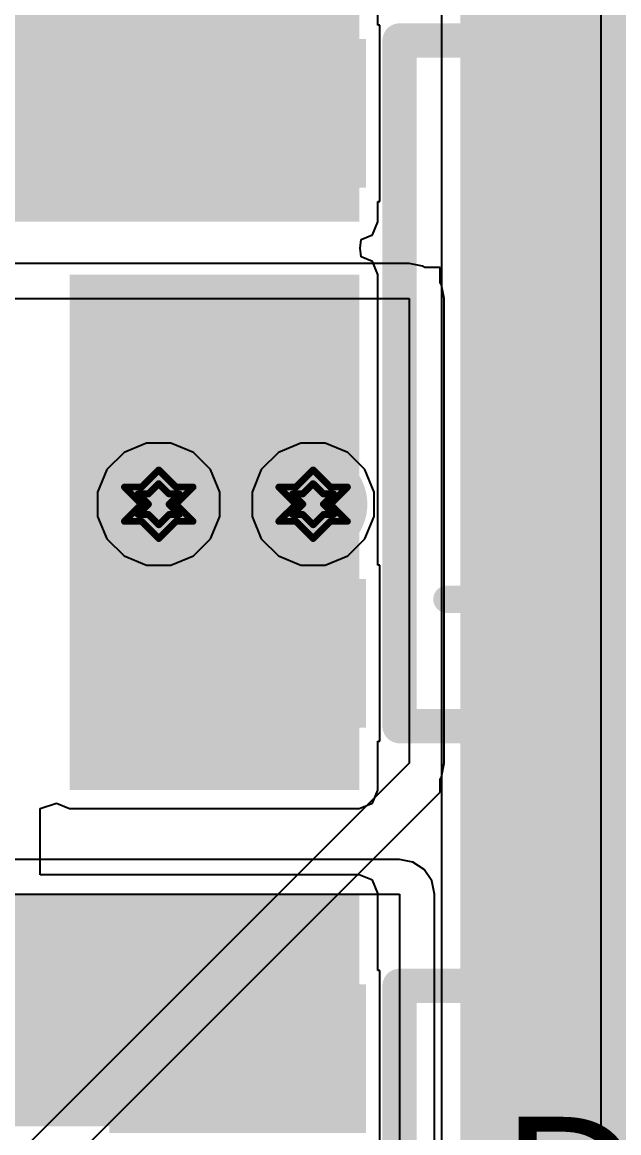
# Model space of a CAD drawing. Header units: inches. Extents: x -2.7 to 10.9, y -2.9 to 7.4.
# Drawn here: x 0.1852 to 0.3591, y -1.0023 to -0.6784 of the extents above; entities that cross this region are included whole.
import ezdxf

# ---------------------------------------------------------------- set-up
doc = ezdxf.new("R2010")
doc.units = ezdxf.units.IN
doc.header["$MEASUREMENT"] = 0
for name, color, linetype in [('Board Outline', 216, 'Continuous'), ('Bottom Layer', 5, 'Continuous'), ('Bottom Overlay', 54, 'Continuous'), ('Bottom Paste', 16, 'Continuous'), ('Bottom Solder', 6, 'Continuous'), ('Drill Drawing', 1, 'Continuous'), ('Layer 2', 16, 'Continuous'), ('Layer 3', 76, 'Continuous'), ('Top Layer', 1, 'Continuous'), ('Top Overlay', 2, 'Continuous'), ('Top Solder', 216, 'Continuous'), ('Via Holes', 16, 'Continuous')]:
    doc.layers.add(name, color=color, linetype=linetype)
doc.styles.add('Arial', font='', dxfattribs={"height": 0.2})
doc.styles.get('Arial').set_extended_font_data('Arial')

# ---------------------------------------------------------------- blocks, each defined once
blk = doc.blocks.new('TB8S_B_33')
at = {"layer": 'Bottom Layer'}
for points in [[(-0.076772, 0.098425), (-0.076772, 0.059055), (-0.147638, 0.059055), (-0.147638, 0.098425)], [(0.147638, 0.098425), (0.147638, 0.059055), (0.076772, 0.059055), (0.076772, 0.098425)], [(-0.076772, -0.059055), (-0.076772, -0.098425), (-0.147638, -0.098425), (-0.147638, -0.059055)], [(0.147638, -0.059055), (0.147638, -0.098425), (0.076772, -0.098425), (0.076772, -0.059055)]]:
    blk.add_hatch(color=5, dxfattribs=at).paths.add_polyline_path(points)
at = {"layer": 'Bottom Paste'}
for points in [[(-0.076772, 0.098425), (-0.076772, 0.059055), (-0.147638, 0.059055), (-0.147638, 0.098425)], [(0.147638, 0.098425), (0.147638, 0.059055), (0.076772, 0.059055), (0.076772, 0.098425)], [(-0.076772, -0.059055), (-0.076772, -0.098425), (-0.147638, -0.098425), (-0.147638, -0.059055)], [(0.147638, -0.059055), (0.147638, -0.098425), (0.076772, -0.098425), (0.076772, -0.059055)]]:
    blk.add_hatch(color=16, dxfattribs=at).paths.add_polyline_path(points)
at = {"layer": 'Bottom Solder'}
for points in [[(-0.074772, 0.100425), (-0.074772, 0.057055), (-0.149638, 0.057055), (-0.149638, 0.100425)], [(0.149638, 0.100425), (0.149638, 0.057055), (0.074772, 0.057055), (0.074772, 0.100425)], [(-0.074772, -0.057055), (-0.074772, -0.100425), (-0.149638, -0.100425), (-0.149638, -0.057055)], [(0.149638, -0.057055), (0.149638, -0.100425), (0.074772, -0.100425), (0.074772, -0.057055)]]:
    blk.add_hatch(color=6, dxfattribs=at).paths.add_polyline_path(points)
at = {"layer": 'Bottom Overlay'}
for points in [[(-0.065, -0.1, 0.01, 0.01, 0), (-0.065, 0.1, 0.01, 0.01, 0)], [(-0.065, 0.1, 0.01, 0.01, 0), (0.065, 0.1, 0.01, 0.01, 0)], [(0.065, -0.1, 0.01, 0.01, 0), (0.065, 0.1, 0.01, 0.01, 0)], [(-0.031496, 0.043307, 0.008, 0.008, 0), (-0.031496, 0.082677, 0.008, 0.008, 0)], [(0.0354, 0.0807, 0.008, 0.008, -1), (0.0354, 0.061, 0.008, 0.008, 0)], [(0.0358, 0.0411, 0.008, 0.008, -1), (0.0358, 0.0608, 0.008, 0.008, 0)], [(-0.031496, -0.082677, 0.008, 0.008, 0), (-0.031496, -0.043307, 0.008, 0.008, 0)], [(0.0354, -0.0469, 0.008, 0.008, -0.9111047), (0.0354, -0.0665, 0.008, 0.008, 0)], [(-0.051181, -0.062992, 0.008, 0.008, 0), (-0.011811, -0.062992, 0.008, 0.008, 0)], [(0.0358, -0.0864, 0.008, 0.008, -1), (0.0358, -0.0667, 0.008, 0.008, 0)], [(-0.065, -0.1, 0.01, 0.01, 0), (0.065, -0.1, 0.01, 0.01, 0)]]:
    blk.add_lwpolyline(points, format="xyseb", dxfattribs=at)
for points in [[(-0.0675, 0.1, 0.005, 0.005, 1), (-0.0625, 0.1, 0.005, 0.005, 1)], [(-0.0675, 0.1, 0.005, 0.005, 1), (-0.0625, 0.1, 0.005, 0.005, 1)], [(0.0625, 0.1, 0.005, 0.005, 1), (0.0675, 0.1, 0.005, 0.005, 1)], [(0.0625, 0.1, 0.005, 0.005, 1), (0.0675, 0.1, 0.005, 0.005, 1)], [(-0.033496, 0.082677, 0.004, 0.004, 1), (-0.029496, 0.082677, 0.004, 0.004, 1)], [(0.0334, 0.0807, 0.004, 0.004, 1), (0.0374, 0.0807, 0.004, 0.004, 1)], [(0.0334, 0.061, 0.004, 0.004, 1), (0.0374, 0.061, 0.004, 0.004, 1)], [(0.0338, 0.0608, 0.004, 0.004, 1), (0.0378, 0.0608, 0.004, 0.004, 1)], [(-0.033496, 0.043307, 0.004, 0.004, 1), (-0.029496, 0.043307, 0.004, 0.004, 1)], [(0.0338, 0.0411, 0.004, 0.004, 1), (0.0378, 0.0411, 0.004, 0.004, 1)], [(-0.033496, -0.043307, 0.004, 0.004, 1), (-0.029496, -0.043307, 0.004, 0.004, 1)], [(0.0334, -0.0469, 0.004, 0.004, 1), (0.0374, -0.0469, 0.004, 0.004, 1)], [(-0.053181, -0.062992, 0.004, 0.004, 1), (-0.049181, -0.062992, 0.004, 0.004, 1)], [(-0.013811, -0.062992, 0.004, 0.004, 1), (-0.009811, -0.062992, 0.004, 0.004, 1)], [(0.0334, -0.0665, 0.004, 0.004, 1), (0.0374, -0.0665, 0.004, 0.004, 1)], [(0.0338, -0.0667, 0.004, 0.004, 1), (0.0378, -0.0667, 0.004, 0.004, 1)], [(-0.033496, -0.082677, 0.004, 0.004, 1), (-0.029496, -0.082677, 0.004, 0.004, 1)], [(0.0338, -0.0864, 0.004, 0.004, 1), (0.0378, -0.0864, 0.004, 0.004, 1)], [(-0.0675, -0.1, 0.005, 0.005, 1), (-0.0625, -0.1, 0.005, 0.005, 1)], [(-0.0675, -0.1, 0.005, 0.005, 1), (-0.0625, -0.1, 0.005, 0.005, 1)], [(0.0625, -0.1, 0.005, 0.005, 1), (0.0675, -0.1, 0.005, 0.005, 1)], [(0.0625, -0.1, 0.005, 0.005, 1), (0.0675, -0.1, 0.005, 0.005, 1)]]:
    blk.add_lwpolyline(points, format="xyseb", close=True, dxfattribs=at)
blk = doc.blocks.new('TB8S_B_34')
at = {"layer": 'Bottom Layer'}
for points in [[(-0.076772, 0.098425), (-0.076772, 0.059055), (-0.147638, 0.059055), (-0.147638, 0.098425)], [(0.147638, 0.098425), (0.147638, 0.059055), (0.076772, 0.059055), (0.076772, 0.098425)], [(-0.076772, -0.059055), (-0.076772, -0.098425), (-0.147638, -0.098425), (-0.147638, -0.059055)], [(0.147638, -0.059055), (0.147638, -0.098425), (0.076772, -0.098425), (0.076772, -0.059055)]]:
    blk.add_hatch(color=5, dxfattribs=at).paths.add_polyline_path(points)
at = {"layer": 'Bottom Paste'}
for points in [[(-0.076772, 0.098425), (-0.076772, 0.059055), (-0.147638, 0.059055), (-0.147638, 0.098425)], [(0.147638, 0.098425), (0.147638, 0.059055), (0.076772, 0.059055), (0.076772, 0.098425)], [(-0.076772, -0.059055), (-0.076772, -0.098425), (-0.147638, -0.098425), (-0.147638, -0.059055)], [(0.147638, -0.059055), (0.147638, -0.098425), (0.076772, -0.098425), (0.076772, -0.059055)]]:
    blk.add_hatch(color=16, dxfattribs=at).paths.add_polyline_path(points)
at = {"layer": 'Bottom Solder'}
for points in [[(-0.074772, 0.100425), (-0.074772, 0.057055), (-0.149638, 0.057055), (-0.149638, 0.100425)], [(0.149638, 0.100425), (0.149638, 0.057055), (0.074772, 0.057055), (0.074772, 0.100425)], [(-0.074772, -0.057055), (-0.074772, -0.100425), (-0.149638, -0.100425), (-0.149638, -0.057055)], [(0.149638, -0.057055), (0.149638, -0.100425), (0.074772, -0.100425), (0.074772, -0.057055)]]:
    blk.add_hatch(color=6, dxfattribs=at).paths.add_polyline_path(points)
at = {"layer": 'Bottom Overlay'}
for points in [[(-0.065, 0.1, 0.01, 0.01, 0), (0.065, 0.1, 0.01, 0.01, 0)], [(-0.065, -0.1, 0.01, 0.01, 0), (-0.065, 0.1, 0.01, 0.01, 0)], [(0.065, -0.1, 0.01, 0.01, 0), (0.065, 0.1, 0.01, 0.01, 0)], [(-0.031496, 0.043307, 0.008, 0.008, 0), (-0.031496, 0.082677, 0.008, 0.008, 0)], [(0.0354, 0.0807, 0.008, 0.008, -1), (0.0354, 0.061, 0.008, 0.008, 0)], [(0.0358, 0.0411, 0.008, 0.008, -1), (0.0358, 0.0608, 0.008, 0.008, 0)], [(-0.031496, -0.082677, 0.008, 0.008, 0), (-0.031496, -0.043307, 0.008, 0.008, 0)], [(0.0354, -0.0469, 0.008, 0.008, -0.9111047), (0.0354, -0.0665, 0.008, 0.008, 0)], [(-0.051181, -0.062992, 0.008, 0.008, 0), (-0.011811, -0.062992, 0.008, 0.008, 0)], [(0.0358, -0.0864, 0.008, 0.008, -1), (0.0358, -0.0667, 0.008, 0.008, 0)], [(-0.065, -0.1, 0.01, 0.01, 0), (0.065, -0.1, 0.01, 0.01, 0)]]:
    blk.add_lwpolyline(points, format="xyseb", dxfattribs=at)
for points in [[(-0.0675, 0.1, 0.005, 0.005, 1), (-0.0625, 0.1, 0.005, 0.005, 1)], [(-0.0675, 0.1, 0.005, 0.005, 1), (-0.0625, 0.1, 0.005, 0.005, 1)], [(0.0625, 0.1, 0.005, 0.005, 1), (0.0675, 0.1, 0.005, 0.005, 1)], [(0.0625, 0.1, 0.005, 0.005, 1), (0.0675, 0.1, 0.005, 0.005, 1)], [(-0.033496, 0.082677, 0.004, 0.004, 1), (-0.029496, 0.082677, 0.004, 0.004, 1)], [(0.0334, 0.0807, 0.004, 0.004, 1), (0.0374, 0.0807, 0.004, 0.004, 1)], [(0.0334, 0.061, 0.004, 0.004, 1), (0.0374, 0.061, 0.004, 0.004, 1)], [(0.0338, 0.0608, 0.004, 0.004, 1), (0.0378, 0.0608, 0.004, 0.004, 1)], [(-0.033496, 0.043307, 0.004, 0.004, 1), (-0.029496, 0.043307, 0.004, 0.004, 1)], [(0.0338, 0.0411, 0.004, 0.004, 1), (0.0378, 0.0411, 0.004, 0.004, 1)], [(-0.033496, -0.043307, 0.004, 0.004, 1), (-0.029496, -0.043307, 0.004, 0.004, 1)], [(0.0334, -0.0469, 0.004, 0.004, 1), (0.0374, -0.0469, 0.004, 0.004, 1)], [(-0.053181, -0.062992, 0.004, 0.004, 1), (-0.049181, -0.062992, 0.004, 0.004, 1)], [(-0.013811, -0.062992, 0.004, 0.004, 1), (-0.009811, -0.062992, 0.004, 0.004, 1)], [(0.0334, -0.0665, 0.004, 0.004, 1), (0.0374, -0.0665, 0.004, 0.004, 1)], [(0.0338, -0.0667, 0.004, 0.004, 1), (0.0378, -0.0667, 0.004, 0.004, 1)], [(-0.033496, -0.082677, 0.004, 0.004, 1), (-0.029496, -0.082677, 0.004, 0.004, 1)], [(0.0338, -0.0864, 0.004, 0.004, 1), (0.0378, -0.0864, 0.004, 0.004, 1)], [(-0.0675, -0.1, 0.005, 0.005, 1), (-0.0625, -0.1, 0.005, 0.005, 1)], [(-0.0675, -0.1, 0.005, 0.005, 1), (-0.0625, -0.1, 0.005, 0.005, 1)], [(0.0625, -0.1, 0.005, 0.005, 1), (0.0675, -0.1, 0.005, 0.005, 1)], [(0.0625, -0.1, 0.005, 0.005, 1), (0.0675, -0.1, 0.005, 0.005, 1)]]:
    blk.add_lwpolyline(points, format="xyseb", close=True, dxfattribs=at)

msp = doc.modelspace()

# ---------------------------------------------------------------- hatches: boundary and pattern name
at = {"layer": 'Bottom Layer'}
for points in [[(0.04704, -0.7352), (0.28343, -0.7352), (0.28343, -0.64729), (0.04704, -0.64729)], [(0.31287, -0.7555), (0.88819, -0.7555), (0.88819, -0.65149), (0.31287, -0.65149)], [(-0.02435, -0.73663), (0.28343, -0.73663), (0.28343, -0.66571), (-0.02435, -0.66571)], [(0.31287, -1.01959), (0.40821, -1.01959), (0.40821, -0.68374), (0.31287, -0.68374)], [(0.199, -0.90238), (0.28343, -0.90238), (0.28343, -0.75201), (0.199, -0.75201)], [(0.06496, -1.00042), (0.28343, -1.00042), (0.28343, -0.93249), (0.06496, -0.93249)], [(0.31287, -1.01959), (0.50784, -1.01959), (0.50784, -0.94541), (0.31287, -0.94541)]]:
    msp.add_hatch(color=5, dxfattribs=at).paths.add_polyline_path(points)
h = msp.add_hatch(color=5, dxfattribs=at)
edge = h.paths.add_edge_path()
edge.add_arc((0.225, -0.819), 0.01181, 0, 360)
h = msp.add_hatch(color=5, dxfattribs=at)
edge = h.paths.add_edge_path()
edge.add_arc((0.27, -0.819), 0.01181, 0, 360)
at = {"layer": 'Bottom Solder'}
h = msp.add_hatch(color=6, dxfattribs=at)
edge = h.paths.add_edge_path()
edge.add_arc((0.225, -0.819), 0.01581, 0, 360)
h = msp.add_hatch(color=6, dxfattribs=at)
edge = h.paths.add_edge_path()
edge.add_arc((0.27, -0.819), 0.01581, 0, 360)
at = {"layer": 'Layer 2'}
h = msp.add_hatch(color=16, dxfattribs=at)
edge = h.paths.add_edge_path()
edge.add_arc((0.225, -0.819), 0.01181, 0, 360)
h = msp.add_hatch(color=16, dxfattribs=at)
edge = h.paths.add_edge_path()
edge.add_arc((0.27, -0.819), 0.01181, 0, 360)
at = {"layer": 'Layer 3'}
h = msp.add_hatch(color=76, dxfattribs=at)
edge = h.paths.add_edge_path()
edge.add_arc((0.225, -0.819), 0.01181, 0, 360)
h = msp.add_hatch(color=76, dxfattribs=at)
edge = h.paths.add_edge_path()
edge.add_arc((0.27, -0.819), 0.01181, 0, 360)
at = {"layer": 'Top Layer'}
h = msp.add_hatch(color=1, dxfattribs=at)
edge = h.paths.add_edge_path()
edge.add_arc((0.225, -0.819), 0.01181, 0, 360)
h = msp.add_hatch(color=1, dxfattribs=at)
edge = h.paths.add_edge_path()
edge.add_arc((0.27, -0.819), 0.01181, 0, 360)
at = {"layer": 'Top Solder'}
h = msp.add_hatch(color=216, dxfattribs=at)
edge = h.paths.add_edge_path()
edge.add_arc((0.225, -0.819), 0.01581, 0, 360)
h = msp.add_hatch(color=216, dxfattribs=at)
edge = h.paths.add_edge_path()
edge.add_arc((0.27, -0.819), 0.01581, 0, 360)
at = {"layer": 'Via Holes'}
h = msp.add_hatch(color=7, dxfattribs=at)
edge = h.paths.add_edge_path()
edge.add_arc((0.225, -0.819), 0.00591, 0, 360)
h = msp.add_hatch(color=7, dxfattribs=at)
edge = h.paths.add_edge_path()
edge.add_arc((0.27, -0.819), 0.00591, 0, 360)

# ---------------------------------------------------------------- linework, layer by layer
at = {"layer": 'Board Outline'}
msp.add_lwpolyline([(2.84412, -0.24125, 0.005, 0.005, -0.741893), (-2.49969, -1.37795, 0.005, 0.005, 0)], format="xyseb", dxfattribs=at)
at = {"layer": 'Bottom Layer'}
for p, q in [((0.28885, -0.67932), (0.28885, -0.64729)), ((0.30746, -0.65149), (0.30746, -0.68374)), ((0.28943, -0.67932), (0.28885, -0.67932)), ((0.28943, -0.73069), (0.28943, -0.67932)), ((0.30746, -0.68374), (0.30746, -0.7555)), ((0.28885, -0.73663), (0.28885, -0.73069)), ((0.28885, -0.73069), (0.28943, -0.73069)), ((0.28726, -0.74046), (0.28885, -0.73663)), ((0.28398, -0.74182), (0.28726, -0.74046)), ((0.28369, -0.74432), (0.28398, -0.74182)), ((0.28398, -0.74682), (0.28369, -0.74432)), ((0.28726, -0.74818), (0.28398, -0.74682)), ((0.28885, -0.75201), (0.28726, -0.74818)), ((0.28885, -0.83679), (0.28885, -0.75201)), ((0.30746, -0.7555), (0.30746, -0.94541)), ((0.28943, -0.83679), (0.28885, -0.83679)), ((0.28943, -0.88816), (0.28943, -0.83679)), ((0.28885, -0.90238), (0.28885, -0.88816)), ((0.28885, -0.88816), (0.28943, -0.88816)), ((0.28726, -0.90621), (0.28885, -0.90238)), ((0.19041, -0.90778), (0.19517, -0.90621)), ((0.19517, -0.90621), (0.199, -0.90779)), ((0.28343, -0.90779), (0.28726, -0.90621)), ((0.19041, -0.92707), (0.19041, -0.90778)), ((0.199, -0.90779), (0.28343, -0.90779)), ((0.28343, -0.92707), (0.19041, -0.92707)), ((0.28726, -0.92866), (0.28343, -0.92707)), ((0.28885, -0.93249), (0.28726, -0.92866)), ((0.28885, -0.95505), (0.28885, -0.93249)), ((0.30746, -0.94541), (0.30746, -1.01959)), ((0.28943, -0.95505), (0.28885, -0.95505)), ((0.28943, -1.00571), (0.28943, -0.95505))]:
    msp.add_line(p, q, dxfattribs=at)
at = {"layer": 'Drill Drawing'}
for points in [[(0.22, -0.814, 0.002, 0.002, 0), (0.225, -0.809, 0.002, 0.002, 0)], [(0.225, -0.809, 0.002, 0.002, 0), (0.23, -0.814, 0.002, 0.002, 0)], [(0.265, -0.814, 0.002, 0.002, 0), (0.27, -0.809, 0.002, 0.002, 0)], [(0.27, -0.809, 0.002, 0.002, 0), (0.275, -0.814, 0.002, 0.002, 0)], [(0.215, -0.814, 0.002, 0.002, 0), (0.22, -0.819, 0.002, 0.002, 0)], [(0.215, -0.814, 0.002, 0.002, 0), (0.22, -0.814, 0.002, 0.002, 0)], [(0.222, -0.816, 0.002, 0.002, 0), (0.225, -0.813, 0.002, 0.002, 0)], [(0.225, -0.813, 0.002, 0.002, 0), (0.228, -0.816, 0.002, 0.002, 0)], [(0.23, -0.814, 0.002, 0.002, 0), (0.235, -0.814, 0.002, 0.002, 0)], [(0.23, -0.819, 0.002, 0.002, 0), (0.235, -0.814, 0.002, 0.002, 0)], [(0.26, -0.814, 0.002, 0.002, 0), (0.265, -0.819, 0.002, 0.002, 0)], [(0.26, -0.814, 0.002, 0.002, 0), (0.265, -0.814, 0.002, 0.002, 0)], [(0.267, -0.816, 0.002, 0.002, 0), (0.27, -0.813, 0.002, 0.002, 0)], [(0.27, -0.813, 0.002, 0.002, 0), (0.273, -0.816, 0.002, 0.002, 0)], [(0.275, -0.814, 0.002, 0.002, 0), (0.28, -0.814, 0.002, 0.002, 0)], [(0.275, -0.819, 0.002, 0.002, 0), (0.28, -0.814, 0.002, 0.002, 0)], [(0.219, -0.816, 0.002, 0.002, 0), (0.222, -0.819, 0.002, 0.002, 0)], [(0.219, -0.816, 0.002, 0.002, 0), (0.222, -0.816, 0.002, 0.002, 0)], [(0.228, -0.816, 0.002, 0.002, 0), (0.231, -0.816, 0.002, 0.002, 0)], [(0.228, -0.819, 0.002, 0.002, 0), (0.231, -0.816, 0.002, 0.002, 0)], [(0.264, -0.816, 0.002, 0.002, 0), (0.267, -0.819, 0.002, 0.002, 0)], [(0.264, -0.816, 0.002, 0.002, 0), (0.267, -0.816, 0.002, 0.002, 0)], [(0.273, -0.816, 0.002, 0.002, 0), (0.276, -0.816, 0.002, 0.002, 0)], [(0.273, -0.819, 0.002, 0.002, 0), (0.276, -0.816, 0.002, 0.002, 0)], [(0.215, -0.824, 0.002, 0.002, 0), (0.22, -0.819, 0.002, 0.002, 0)], [(0.219, -0.822, 0.002, 0.002, 0), (0.222, -0.819, 0.002, 0.002, 0)], [(0.228, -0.819, 0.002, 0.002, 0), (0.231, -0.822, 0.002, 0.002, 0)], [(0.23, -0.819, 0.002, 0.002, 0), (0.235, -0.824, 0.002, 0.002, 0)], [(0.26, -0.824, 0.002, 0.002, 0), (0.265, -0.819, 0.002, 0.002, 0)], [(0.264, -0.822, 0.002, 0.002, 0), (0.267, -0.819, 0.002, 0.002, 0)], [(0.273, -0.819, 0.002, 0.002, 0), (0.276, -0.822, 0.002, 0.002, 0)], [(0.275, -0.819, 0.002, 0.002, 0), (0.28, -0.824, 0.002, 0.002, 0)], [(0.219, -0.822, 0.002, 0.002, 0), (0.222, -0.822, 0.002, 0.002, 0)], [(0.222, -0.822, 0.002, 0.002, 0), (0.225, -0.825, 0.002, 0.002, 0)], [(0.225, -0.825, 0.002, 0.002, 0), (0.228, -0.822, 0.002, 0.002, 0)], [(0.228, -0.822, 0.002, 0.002, 0), (0.231, -0.822, 0.002, 0.002, 0)], [(0.264, -0.822, 0.002, 0.002, 0), (0.267, -0.822, 0.002, 0.002, 0)], [(0.267, -0.822, 0.002, 0.002, 0), (0.27, -0.825, 0.002, 0.002, 0)], [(0.27, -0.825, 0.002, 0.002, 0), (0.273, -0.822, 0.002, 0.002, 0)], [(0.273, -0.822, 0.002, 0.002, 0), (0.276, -0.822, 0.002, 0.002, 0)], [(0.215, -0.824, 0.002, 0.002, 0), (0.22, -0.824, 0.002, 0.002, 0)], [(0.22, -0.824, 0.002, 0.002, 0), (0.225, -0.829, 0.002, 0.002, 0)], [(0.225, -0.829, 0.002, 0.002, 0), (0.23, -0.824, 0.002, 0.002, 0)], [(0.23, -0.824, 0.002, 0.002, 0), (0.235, -0.824, 0.002, 0.002, 0)], [(0.26, -0.824, 0.002, 0.002, 0), (0.265, -0.824, 0.002, 0.002, 0)], [(0.265, -0.824, 0.002, 0.002, 0), (0.27, -0.829, 0.002, 0.002, 0)], [(0.27, -0.829, 0.002, 0.002, 0), (0.275, -0.824, 0.002, 0.002, 0)], [(0.275, -0.824, 0.002, 0.002, 0), (0.28, -0.824, 0.002, 0.002, 0)]]:
    msp.add_lwpolyline(points, format="xyseb", dxfattribs=at)
for points in [[(0.2245, -0.809, 0.001, 0.001, 1), (0.2255, -0.809, 0.001, 0.001, 1)], [(0.2245, -0.809, 0.001, 0.001, 1), (0.2255, -0.809, 0.001, 0.001, 1)], [(0.2695, -0.809, 0.001, 0.001, 1), (0.2705, -0.809, 0.001, 0.001, 1)], [(0.2695, -0.809, 0.001, 0.001, 1), (0.2705, -0.809, 0.001, 0.001, 1)], [(0.2145, -0.814, 0.001, 0.001, 1), (0.2155, -0.814, 0.001, 0.001, 1)], [(0.2145, -0.814, 0.001, 0.001, 1), (0.2155, -0.814, 0.001, 0.001, 1)], [(0.2195, -0.814, 0.001, 0.001, 1), (0.2205, -0.814, 0.001, 0.001, 1)], [(0.2195, -0.814, 0.001, 0.001, 1), (0.2205, -0.814, 0.001, 0.001, 1)], [(0.2245, -0.813, 0.001, 0.001, 1), (0.2255, -0.813, 0.001, 0.001, 1)], [(0.2245, -0.813, 0.001, 0.001, 1), (0.2255, -0.813, 0.001, 0.001, 1)], [(0.2295, -0.814, 0.001, 0.001, 1), (0.2305, -0.814, 0.001, 0.001, 1)], [(0.2295, -0.814, 0.001, 0.001, 1), (0.2305, -0.814, 0.001, 0.001, 1)], [(0.2345, -0.814, 0.001, 0.001, 1), (0.2355, -0.814, 0.001, 0.001, 1)], [(0.2345, -0.814, 0.001, 0.001, 1), (0.2355, -0.814, 0.001, 0.001, 1)], [(0.2595, -0.814, 0.001, 0.001, 1), (0.2605, -0.814, 0.001, 0.001, 1)], [(0.2595, -0.814, 0.001, 0.001, 1), (0.2605, -0.814, 0.001, 0.001, 1)], [(0.2645, -0.814, 0.001, 0.001, 1), (0.2655, -0.814, 0.001, 0.001, 1)], [(0.2645, -0.814, 0.001, 0.001, 1), (0.2655, -0.814, 0.001, 0.001, 1)], [(0.2695, -0.813, 0.001, 0.001, 1), (0.2705, -0.813, 0.001, 0.001, 1)], [(0.2695, -0.813, 0.001, 0.001, 1), (0.2705, -0.813, 0.001, 0.001, 1)], [(0.2745, -0.814, 0.001, 0.001, 1), (0.2755, -0.814, 0.001, 0.001, 1)], [(0.2745, -0.814, 0.001, 0.001, 1), (0.2755, -0.814, 0.001, 0.001, 1)], [(0.2795, -0.814, 0.001, 0.001, 1), (0.2805, -0.814, 0.001, 0.001, 1)], [(0.2795, -0.814, 0.001, 0.001, 1), (0.2805, -0.814, 0.001, 0.001, 1)], [(0.2185, -0.816, 0.001, 0.001, 1), (0.2195, -0.816, 0.001, 0.001, 1)], [(0.2185, -0.816, 0.001, 0.001, 1), (0.2195, -0.816, 0.001, 0.001, 1)], [(0.2215, -0.816, 0.001, 0.001, 1), (0.2225, -0.816, 0.001, 0.001, 1)], [(0.2215, -0.816, 0.001, 0.001, 1), (0.2225, -0.816, 0.001, 0.001, 1)], [(0.2275, -0.816, 0.001, 0.001, 1), (0.2285, -0.816, 0.001, 0.001, 1)], [(0.2275, -0.816, 0.001, 0.001, 1), (0.2285, -0.816, 0.001, 0.001, 1)], [(0.2305, -0.816, 0.001, 0.001, 1), (0.2315, -0.816, 0.001, 0.001, 1)], [(0.2305, -0.816, 0.001, 0.001, 1), (0.2315, -0.816, 0.001, 0.001, 1)], [(0.2635, -0.816, 0.001, 0.001, 1), (0.2645, -0.816, 0.001, 0.001, 1)], [(0.2635, -0.816, 0.001, 0.001, 1), (0.2645, -0.816, 0.001, 0.001, 1)], [(0.2665, -0.816, 0.001, 0.001, 1), (0.2675, -0.816, 0.001, 0.001, 1)], [(0.2665, -0.816, 0.001, 0.001, 1), (0.2675, -0.816, 0.001, 0.001, 1)], [(0.2725, -0.816, 0.001, 0.001, 1), (0.2735, -0.816, 0.001, 0.001, 1)], [(0.2725, -0.816, 0.001, 0.001, 1), (0.2735, -0.816, 0.001, 0.001, 1)], [(0.2755, -0.816, 0.001, 0.001, 1), (0.2765, -0.816, 0.001, 0.001, 1)], [(0.2755, -0.816, 0.001, 0.001, 1), (0.2765, -0.816, 0.001, 0.001, 1)], [(0.2195, -0.819, 0.001, 0.001, 1), (0.2205, -0.819, 0.001, 0.001, 1)], [(0.2195, -0.819, 0.001, 0.001, 1), (0.2205, -0.819, 0.001, 0.001, 1)], [(0.2215, -0.819, 0.001, 0.001, 1), (0.2225, -0.819, 0.001, 0.001, 1)], [(0.2215, -0.819, 0.001, 0.001, 1), (0.2225, -0.819, 0.001, 0.001, 1)], [(0.2275, -0.819, 0.001, 0.001, 1), (0.2285, -0.819, 0.001, 0.001, 1)], [(0.2275, -0.819, 0.001, 0.001, 1), (0.2285, -0.819, 0.001, 0.001, 1)], [(0.2295, -0.819, 0.001, 0.001, 1), (0.2305, -0.819, 0.001, 0.001, 1)], [(0.2295, -0.819, 0.001, 0.001, 1), (0.2305, -0.819, 0.001, 0.001, 1)], [(0.2645, -0.819, 0.001, 0.001, 1), (0.2655, -0.819, 0.001, 0.001, 1)], [(0.2645, -0.819, 0.001, 0.001, 1), (0.2655, -0.819, 0.001, 0.001, 1)], [(0.2665, -0.819, 0.001, 0.001, 1), (0.2675, -0.819, 0.001, 0.001, 1)], [(0.2665, -0.819, 0.001, 0.001, 1), (0.2675, -0.819, 0.001, 0.001, 1)], [(0.2725, -0.819, 0.001, 0.001, 1), (0.2735, -0.819, 0.001, 0.001, 1)], [(0.2725, -0.819, 0.001, 0.001, 1), (0.2735, -0.819, 0.001, 0.001, 1)], [(0.2745, -0.819, 0.001, 0.001, 1), (0.2755, -0.819, 0.001, 0.001, 1)], [(0.2745, -0.819, 0.001, 0.001, 1), (0.2755, -0.819, 0.001, 0.001, 1)], [(0.2185, -0.822, 0.001, 0.001, 1), (0.2195, -0.822, 0.001, 0.001, 1)], [(0.2185, -0.822, 0.001, 0.001, 1), (0.2195, -0.822, 0.001, 0.001, 1)], [(0.2215, -0.822, 0.001, 0.001, 1), (0.2225, -0.822, 0.001, 0.001, 1)], [(0.2215, -0.822, 0.001, 0.001, 1), (0.2225, -0.822, 0.001, 0.001, 1)], [(0.2275, -0.822, 0.001, 0.001, 1), (0.2285, -0.822, 0.001, 0.001, 1)], [(0.2275, -0.822, 0.001, 0.001, 1), (0.2285, -0.822, 0.001, 0.001, 1)], [(0.2305, -0.822, 0.001, 0.001, 1), (0.2315, -0.822, 0.001, 0.001, 1)], [(0.2305, -0.822, 0.001, 0.001, 1), (0.2315, -0.822, 0.001, 0.001, 1)], [(0.2635, -0.822, 0.001, 0.001, 1), (0.2645, -0.822, 0.001, 0.001, 1)], [(0.2635, -0.822, 0.001, 0.001, 1), (0.2645, -0.822, 0.001, 0.001, 1)], [(0.2665, -0.822, 0.001, 0.001, 1), (0.2675, -0.822, 0.001, 0.001, 1)], [(0.2665, -0.822, 0.001, 0.001, 1), (0.2675, -0.822, 0.001, 0.001, 1)], [(0.2725, -0.822, 0.001, 0.001, 1), (0.2735, -0.822, 0.001, 0.001, 1)], [(0.2725, -0.822, 0.001, 0.001, 1), (0.2735, -0.822, 0.001, 0.001, 1)], [(0.2755, -0.822, 0.001, 0.001, 1), (0.2765, -0.822, 0.001, 0.001, 1)], [(0.2755, -0.822, 0.001, 0.001, 1), (0.2765, -0.822, 0.001, 0.001, 1)], [(0.2145, -0.824, 0.001, 0.001, 1), (0.2155, -0.824, 0.001, 0.001, 1)], [(0.2145, -0.824, 0.001, 0.001, 1), (0.2155, -0.824, 0.001, 0.001, 1)], [(0.2195, -0.824, 0.001, 0.001, 1), (0.2205, -0.824, 0.001, 0.001, 1)], [(0.2195, -0.824, 0.001, 0.001, 1), (0.2205, -0.824, 0.001, 0.001, 1)], [(0.2245, -0.825, 0.001, 0.001, 1), (0.2255, -0.825, 0.001, 0.001, 1)], [(0.2245, -0.825, 0.001, 0.001, 1), (0.2255, -0.825, 0.001, 0.001, 1)], [(0.2295, -0.824, 0.001, 0.001, 1), (0.2305, -0.824, 0.001, 0.001, 1)], [(0.2295, -0.824, 0.001, 0.001, 1), (0.2305, -0.824, 0.001, 0.001, 1)], [(0.2345, -0.824, 0.001, 0.001, 1), (0.2355, -0.824, 0.001, 0.001, 1)], [(0.2345, -0.824, 0.001, 0.001, 1), (0.2355, -0.824, 0.001, 0.001, 1)], [(0.2595, -0.824, 0.001, 0.001, 1), (0.2605, -0.824, 0.001, 0.001, 1)], [(0.2595, -0.824, 0.001, 0.001, 1), (0.2605, -0.824, 0.001, 0.001, 1)], [(0.2645, -0.824, 0.001, 0.001, 1), (0.2655, -0.824, 0.001, 0.001, 1)], [(0.2645, -0.824, 0.001, 0.001, 1), (0.2655, -0.824, 0.001, 0.001, 1)], [(0.2695, -0.825, 0.001, 0.001, 1), (0.2705, -0.825, 0.001, 0.001, 1)], [(0.2695, -0.825, 0.001, 0.001, 1), (0.2705, -0.825, 0.001, 0.001, 1)], [(0.2745, -0.824, 0.001, 0.001, 1), (0.2755, -0.824, 0.001, 0.001, 1)], [(0.2745, -0.824, 0.001, 0.001, 1), (0.2755, -0.824, 0.001, 0.001, 1)], [(0.2795, -0.824, 0.001, 0.001, 1), (0.2805, -0.824, 0.001, 0.001, 1)], [(0.2795, -0.824, 0.001, 0.001, 1), (0.2805, -0.824, 0.001, 0.001, 1)], [(0.2245, -0.829, 0.001, 0.001, 1), (0.2255, -0.829, 0.001, 0.001, 1)], [(0.2245, -0.829, 0.001, 0.001, 1), (0.2255, -0.829, 0.001, 0.001, 1)], [(0.2695, -0.829, 0.001, 0.001, 1), (0.2705, -0.829, 0.001, 0.001, 1)], [(0.2695, -0.829, 0.001, 0.001, 1), (0.2705, -0.829, 0.001, 0.001, 1)]]:
    msp.add_lwpolyline(points, format="xyseb", close=True, dxfattribs=at)
at = {"layer": 'Layer 2'}
for p, q in [((0.3539, -0.58439), (0.3539, -1.04599)), ((0.22146, -0.80119), (0.21491, -0.8039)), ((0.22854, -0.80119), (0.22146, -0.80119)), ((0.23509, -0.8039), (0.22854, -0.80119)), ((0.26646, -0.80119), (0.25991, -0.8039)), ((0.27354, -0.80119), (0.26646, -0.80119)), ((0.28009, -0.8039), (0.27354, -0.80119)), ((0.21491, -0.8039), (0.2099, -0.80891)), ((0.2401, -0.80891), (0.23509, -0.8039)), ((0.25991, -0.8039), (0.2549, -0.80891)), ((0.2851, -0.80891), (0.28009, -0.8039)), ((0.2099, -0.80891), (0.20719, -0.81546)), ((0.24281, -0.81546), (0.2401, -0.80891)), ((0.2549, -0.80891), (0.25219, -0.81546)), ((0.28781, -0.81546), (0.2851, -0.80891)), ((0.20719, -0.81546), (0.20719, -0.82254)), ((0.24281, -0.82254), (0.24281, -0.81546)), ((0.25219, -0.81546), (0.25219, -0.82254)), ((0.28781, -0.82254), (0.28781, -0.81546)), ((0.20719, -0.82254), (0.2099, -0.82909)), ((0.2401, -0.82909), (0.24281, -0.82254)), ((0.25219, -0.82254), (0.2549, -0.82909)), ((0.2851, -0.82909), (0.28781, -0.82254)), ((0.2099, -0.82909), (0.21491, -0.8341)), ((0.23509, -0.8341), (0.2401, -0.82909)), ((0.2549, -0.82909), (0.25991, -0.8341)), ((0.28009, -0.8341), (0.2851, -0.82909)), ((0.21491, -0.8341), (0.22146, -0.83681)), ((0.22854, -0.83681), (0.23509, -0.8341)), ((0.25991, -0.8341), (0.26646, -0.83681)), ((0.27354, -0.83681), (0.28009, -0.8341)), ((0.22146, -0.83681), (0.22854, -0.83681)), ((0.26646, -0.83681), (0.27354, -0.83681)), ((0.2952, -0.92259), (-0.00493, -0.92259)), ((0.29911, -0.92336), (0.2952, -0.92259)), ((0.30241, -0.92558), (0.29911, -0.92336)), ((0.30462, -0.92888), (0.30241, -0.92558)), ((0.3054, -0.93278), (0.30462, -0.92888)), ((-0.01513, -0.93278), (0.2952, -0.93278)), ((0.2952, -0.93278), (0.2952, -1.066)), ((0.3054, -1.066), (0.3054, -0.93278))]:
    msp.add_line(p, q, dxfattribs=at)
at = {"layer": 'Layer 3'}
for p, q in [((0.221, -0.7488), (0.10749, -0.7488)), ((0.29799, -0.7488), (0.221, -0.7488)), ((0.30189, -0.74958), (0.29799, -0.7488)), ((0.30252, -0.75), (0.30189, -0.74958)), ((0.307, -0.75), (0.30252, -0.75)), ((0.307, -0.75448), (0.307, -0.75)), ((0.30741, -0.7551), (0.307, -0.75448)), ((0.30819, -0.759), (0.30741, -0.7551)), ((0.10749, -0.759), (0.221, -0.759)), ((0.221, -0.759), (0.29799, -0.759)), ((0.29799, -0.759), (0.29799, -0.89457)), ((0.30819, -0.89457), (0.30819, -0.759)), ((0.29799, -0.89457), (0.12657, -1.066)), ((0.30741, -0.89848), (0.30819, -0.89457)), ((0.307, -0.89909), (0.30741, -0.89848)), ((0.307, -0.903), (0.307, -0.89909)), ((0.14862, -1.06138), (0.307, -0.903))]:
    msp.add_line(p, q, dxfattribs=at)
at = {"layer": 'Top Layer'}
for p, q in [((0.22146, -0.80119), (0.21491, -0.8039)), ((0.22854, -0.80119), (0.22146, -0.80119)), ((0.23509, -0.8039), (0.22854, -0.80119)), ((0.26646, -0.80119), (0.25991, -0.8039)), ((0.27354, -0.80119), (0.26646, -0.80119)), ((0.28009, -0.8039), (0.27354, -0.80119)), ((0.21491, -0.8039), (0.2099, -0.80891)), ((0.2401, -0.80891), (0.23509, -0.8039)), ((0.25991, -0.8039), (0.2549, -0.80891)), ((0.2851, -0.80891), (0.28009, -0.8039)), ((0.2099, -0.80891), (0.20719, -0.81546)), ((0.24281, -0.81546), (0.2401, -0.80891)), ((0.2549, -0.80891), (0.25219, -0.81546)), ((0.28781, -0.81546), (0.2851, -0.80891)), ((0.20719, -0.81546), (0.20719, -0.82254)), ((0.24281, -0.82254), (0.24281, -0.81546)), ((0.25219, -0.81546), (0.25219, -0.82254)), ((0.28781, -0.82254), (0.28781, -0.81546)), ((0.20719, -0.82254), (0.2099, -0.82909)), ((0.2401, -0.82909), (0.24281, -0.82254)), ((0.25219, -0.82254), (0.2549, -0.82909)), ((0.2851, -0.82909), (0.28781, -0.82254)), ((0.2099, -0.82909), (0.21491, -0.8341)), ((0.23509, -0.8341), (0.2401, -0.82909)), ((0.2549, -0.82909), (0.25991, -0.8341)), ((0.28009, -0.8341), (0.2851, -0.82909)), ((0.21491, -0.8341), (0.22146, -0.83681)), ((0.22854, -0.83681), (0.23509, -0.8341)), ((0.25991, -0.8341), (0.26646, -0.83681)), ((0.27354, -0.83681), (0.28009, -0.8341)), ((0.22146, -0.83681), (0.22854, -0.83681)), ((0.26646, -0.83681), (0.27354, -0.83681))]:
    msp.add_line(p, q, dxfattribs=at)

# ---------------------------------------------------------------- block references
for name, p in [('TB8S_B_34', (0.3602, -0.78374)), ('TB8S_B_33', (0.3602, -1.05948))]:
    msp.add_blockref(name, p)

# ---------------------------------------------------------------- texts
at = {"layer": 'Top Overlay', "style": 'Arial'}
msp.add_text('D7', height=0.04, dxfattribs=at).set_placement((0.32534, -1.03768))

doc.saveas('drawing.dxf')
